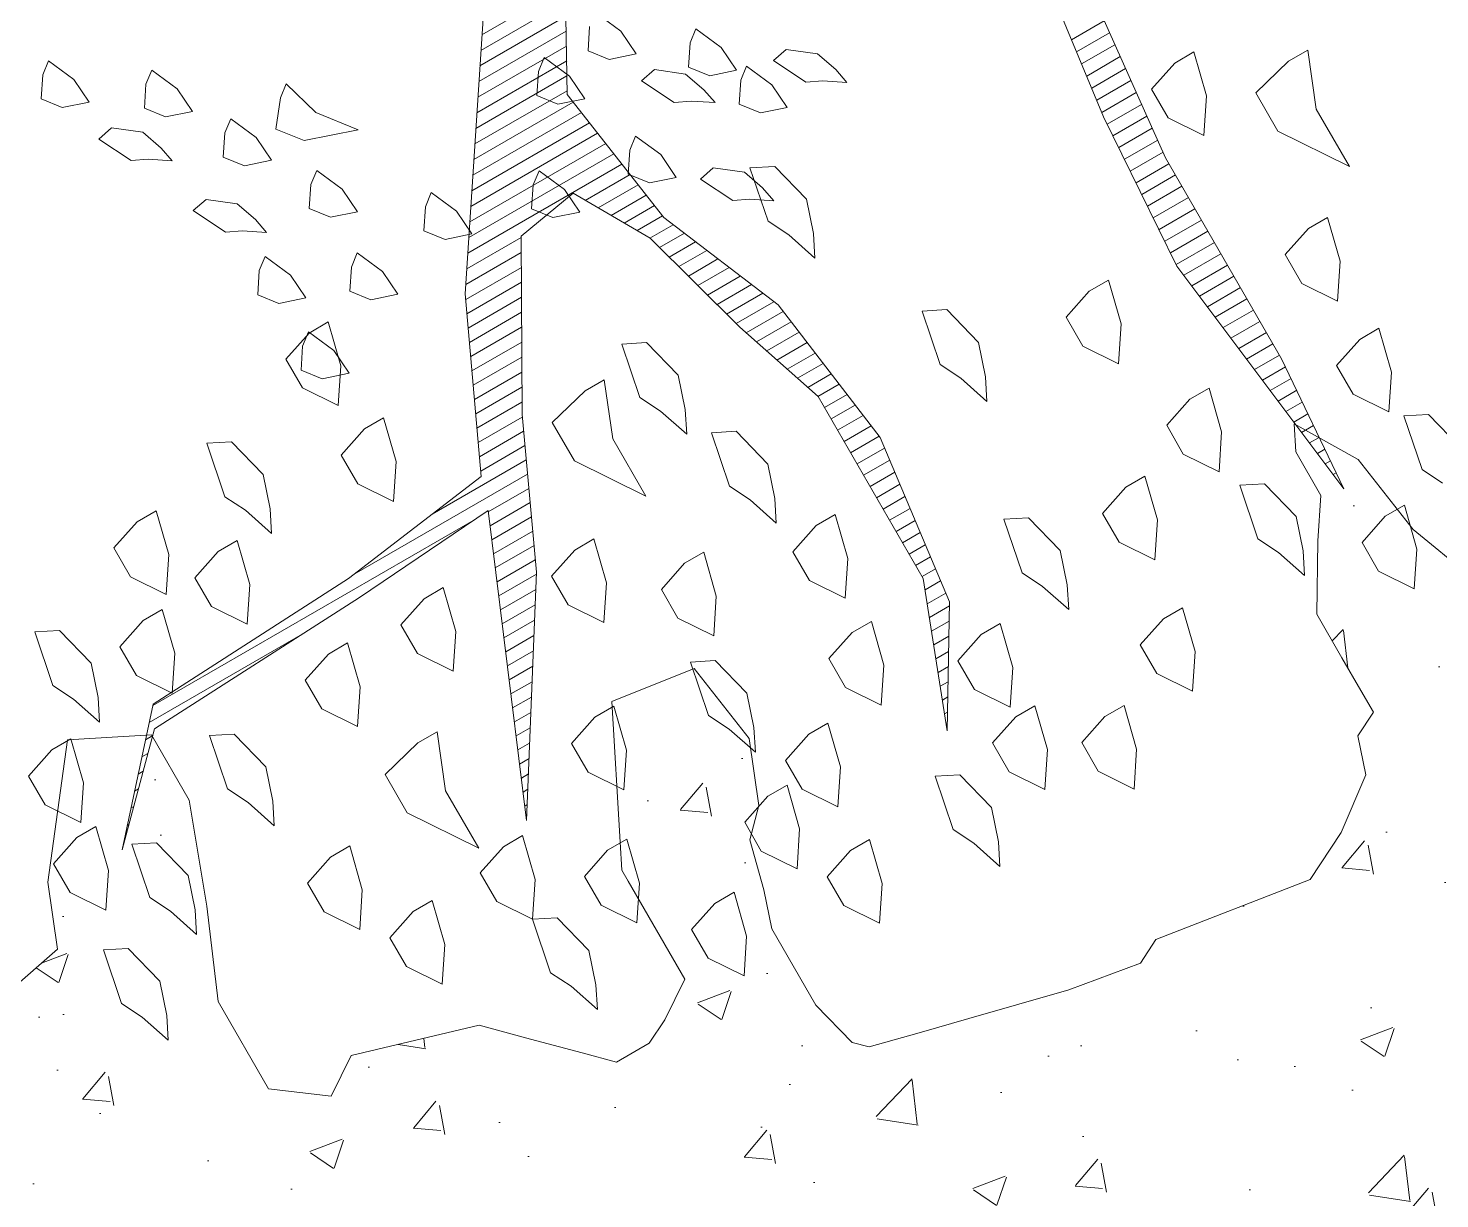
# Model space of a CAD drawing. Header units: metres. Extents: x 12093 to 20303, y 514 to 1412.
# Drawn here: x 19791.582 to 19793.136, y 684.949 to 686.238 of the extents above; entities that cross this region are included whole.
import ezdxf

# ---------------------------------------------------------------- set-up
doc = ezdxf.new("R2010")
doc.units = ezdxf.units.M
doc.layers.add('ARBOLES', color=52, linetype='Continuous', lineweight=13)
doc.layers.add('grass', color=64, linetype='Continuous', lineweight=13)
doc.layers.add('desnivel', color=9, linetype='Continuous')
pattern_1 = [(50, (19136.99335, 73.14804), (0.36436934, -0.03187817), [0.0381, -0.4191]), (355, (19136.99335, 73.14804), (-0.07048565, 0.38211329), [0.03048, -0.33528]), (100.451, (19137.0237, 73.1454), (0.293885, 0.35023338), [0.03238, -0.35618]), (46.1842, (19136.99335, 73.24964), (0.54215808, -0.08408466), [0.05715, -0.62865]), (96.6356, (19137.03853, 73.24264), (0.47480847, 0.4948511), [0.04857, -0.53427]), (351.184, (19136.99335, 73.24964), (0.4748092, 0.49485024), [0.04572, -0.50292]), (21, (19137.04415, 73.22424), (0.30322976, -0.20453104), [0.0381, -0.4191]), (326, (19137.04415, 73.22424), (0.12360406, 0.36837593), [0.03048, -0.33528]), (71.4514, (19137.06942, 73.2072), (0.42683298, 0.16384572), [0.03238, -0.35618]), (37.5, (19136.99335, 73.14804), (0.006177207, 0.169110078), [0, -0.331216, 0, -0.34036, 0, -0.33655]), (7.5, (19136.99335, 73.14804), (0.133639325, 0.20036115), [0, -0.194056, 0, -0.323596, 0, -0.12827]), (327.5, (19136.88007, 73.14804), (0.27118119, -0.011457488), [0, -0.127, 0, -0.39624, 0, -0.52578]), (317.5, (19136.82927, 73.14804), (0.29625836, 0.05085298), [0, -0.1651, 0, -0.263144, 0, -0.37338])]

# ---------------------------------------------------------------- blocks, each defined once
blk = doc.blocks.new('ghgfghgh')
at = {"layer": 'ARBOLES', "lineweight": 20}
for p, q in [((20001.78367, 663.41061), (20001.78628, 663.25253)), ((20002.11029, 663.41301), (20002.20167, 663.20867)), ((20002.15869, 663.23705), (20002.09035, 663.40149)), ((20001.71547, 663.11414), (20001.73329, 663.39038)), ((20001.72707, 663.29403), (20001.78504, 663.32749)), ((20001.72637, 663.2832), (20001.78521, 663.31717)), ((20001.72568, 663.27237), (20001.78538, 663.30684)), ((20002.13644, 663.2906), (20002.15917, 663.30372)), ((20001.72498, 663.26154), (20001.78555, 663.29651)), ((20002.13993, 663.28219), (20002.16287, 663.29544)), ((20001.72428, 663.25071), (20001.78572, 663.28619)), ((20002.14343, 663.27379), (20002.16658, 663.28715)), ((20002.14692, 663.26538), (20002.17028, 663.27887)), ((20001.72358, 663.23989), (20001.78589, 663.27586)), ((20002.15041, 663.25697), (20002.17399, 663.27058)), ((20001.72288, 663.22906), (20001.78606, 663.26554)), ((20002.15391, 663.24856), (20002.17769, 663.2623)), ((20001.72219, 663.21823), (20001.78623, 663.25521)), ((20001.78628, 663.25253), (20001.85332, 663.16713)), ((20002.1574, 663.24016), (20002.1814, 663.25401)), ((20001.72079, 663.19657), (20001.79608, 663.24004)), ((20001.72149, 663.2074), (20001.79045, 663.24722)), ((20002.16121, 663.23193), (20002.1851, 663.24572)), ((20001.72009, 663.18575), (20001.80171, 663.23287)), ((20002.20963, 663.13347), (20002.15869, 663.23705)), ((20002.1652, 663.22381), (20002.18881, 663.23744)), ((20002.1692, 663.21569), (20002.19251, 663.22915)), ((20001.71939, 663.17492), (20001.80734, 663.2257)), ((20002.17319, 663.20757), (20002.19622, 663.22087)), ((20001.718, 663.15326), (20001.81861, 663.21135)), ((20001.71869, 663.16409), (20001.81297, 663.21852)), ((20002.17718, 663.19945), (20002.19993, 663.21258)), ((20001.7173, 663.14243), (20001.82424, 663.20418)), ((20002.18118, 663.19133), (20002.20406, 663.20454)), ((20002.20167, 663.20867), (20002.28229, 663.06904)), ((20001.79882, 663.17907), (20001.82987, 663.197)), ((20001.8078, 663.17383), (20001.8355, 663.18983)), ((20002.18517, 663.18321), (20002.20857, 663.19672)), ((20001.79039, 663.18399), (20001.75434, 663.15431)), ((20001.84386, 663.1528), (20001.79039, 663.18399)), ((20001.81678, 663.1686), (20001.84113, 663.18265)), ((20002.18916, 663.17509), (20002.21309, 663.1889)), ((20002.19315, 663.16697), (20002.2176, 663.18109)), ((20001.82576, 663.16336), (20001.84676, 663.17548)), ((20002.19715, 663.15885), (20002.22211, 663.17327)), ((20001.83474, 663.15812), (20001.85239, 663.16831)), ((20001.84372, 663.15288), (20001.85981, 663.16217)), ((20001.85332, 663.16713), (20001.93263, 663.10653)), ((20002.20114, 663.15073), (20002.22663, 663.16545)), ((20001.7166, 663.13161), (20001.75434, 663.1534)), ((20001.75434, 663.15431), (20001.75489, 663.03051)), ((20001.90603, 663.09118), (20001.84386, 663.1528)), ((20001.85041, 663.14631), (20001.86758, 663.15623)), ((20001.85705, 663.13972), (20001.87536, 663.15029)), ((20002.20513, 663.14261), (20002.23114, 663.15763)), ((20001.7159, 663.12078), (20001.75439, 663.143)), ((20001.8637, 663.13314), (20001.88313, 663.14435)), ((20002.20913, 663.13449), (20002.23566, 663.14981)), ((20002.2144, 663.12711), (20002.24017, 663.14199)), ((20001.71581, 663.1103), (20001.75443, 663.1326)), ((20001.87035, 663.12655), (20001.8909, 663.13841)), ((20001.87699, 663.11996), (20001.89867, 663.13248)), ((20002.32555, 662.97876), (20002.20963, 663.13347)), ((20002.21985, 663.11983), (20002.24468, 663.13417)), ((20001.71667, 663.10037), (20001.75448, 663.1222)), ((20001.88364, 663.11337), (20001.90644, 663.12654)), ((20002.2253, 663.11256), (20002.2492, 663.12636)), ((20001.72651, 662.98753), (20001.71547, 663.11414)), ((20001.71754, 663.09045), (20001.75453, 663.1118)), ((20001.89029, 663.10679), (20001.91421, 663.1206)), ((20001.89693, 663.1002), (20001.92199, 663.11466)), ((20002.23075, 663.10528), (20002.25371, 663.11854)), ((20001.7184, 663.08052), (20001.75457, 663.10141)), ((20001.90358, 663.09361), (20001.92976, 663.10872)), ((20001.91052, 663.08719), (20001.93613, 663.10198)), ((20001.93263, 663.10653), (20002.00351, 663.01447)), ((20002.2362, 663.098), (20002.25823, 663.11072)), ((20002.24166, 663.09073), (20002.26274, 663.1029)), ((20001.91764, 663.08088), (20001.94169, 663.09476)), ((20002.24711, 663.08345), (20002.26726, 663.09508)), ((20001.71927, 663.0706), (20001.75462, 663.09101)), ((20001.96053, 663.04285), (20001.90603, 663.09118)), ((20001.92476, 663.07457), (20001.94725, 663.08755)), ((20002.25256, 663.07617), (20002.27177, 663.08726)), ((20001.72013, 663.06067), (20001.75467, 663.08061)), ((20001.93188, 663.06825), (20001.9528, 663.08033)), ((20001.939, 663.06194), (20001.95836, 663.07311)), ((20002.25801, 663.0689), (20002.27628, 663.07944)), ((20001.721, 663.05075), (20001.75471, 663.07021)), ((20001.94612, 663.05562), (20001.96392, 663.0659)), ((20002.26347, 663.06162), (20002.2808, 663.07162)), ((20002.26892, 663.05434), (20002.28491, 663.06357)), ((20002.28229, 663.06904), (20002.32555, 662.97876)), ((20001.72187, 663.04082), (20001.75476, 663.05981)), ((20001.95325, 663.04931), (20001.96947, 663.05868)), ((20002.27437, 663.04706), (20002.28882, 663.05541)), ((20001.72273, 663.0309), (20001.75481, 663.04942)), ((20001.96037, 663.043), (20001.97503, 663.05146)), ((20002.03347, 662.91652), (20001.96053, 663.04285)), ((20001.96494, 663.03521), (20001.98059, 663.04425)), ((20002.27982, 663.03979), (20002.29273, 663.04724)), ((20001.7236, 663.02097), (20001.75485, 663.03902)), ((20001.96945, 663.02739), (20001.98614, 663.03703)), ((20002.28528, 663.03251), (20002.29665, 663.03908)), ((20001.72446, 663.01105), (20001.75505, 663.02871)), ((20001.75489, 663.03051), (20001.7649, 662.92104)), ((20001.97397, 663.01958), (20001.9917, 663.02981)), ((20002.29073, 663.02523), (20002.30056, 663.03091)), ((20002.29618, 663.01796), (20002.30447, 663.02274)), ((20001.72533, 663.00112), (20001.75596, 663.01881)), ((20001.97848, 663.01176), (20001.99726, 663.0226)), ((20001.983, 663.00394), (20002.00281, 663.01538)), ((20002.00351, 663.01447), (20002.05163, 662.90041)), ((20002.30163, 663.01068), (20002.30839, 663.01458)), ((20001.72619, 662.9912), (20001.75687, 663.00891)), ((20001.98751, 662.99612), (20002.0066, 663.00714)), ((20002.30708, 663.0034), (20002.3123, 663.00641)), ((20001.69239, 662.96126), (20001.75777, 662.999)), ((20001.99202, 662.9883), (20002.01014, 662.99876)), ((20002.31254, 662.99613), (20002.31621, 662.99825)), ((20001.63446, 662.91665), (20001.72651, 662.98753)), ((20001.63826, 662.91958), (20001.75868, 662.9891)), ((20001.99654, 662.98048), (20002.01368, 662.99038)), ((20002.31799, 662.98885), (20002.32012, 662.99008)), ((20001.73148, 662.96297), (20001.75958, 662.9792)), ((20002.00105, 662.97266), (20002.01721, 662.98199)), ((20002.32344, 662.98157), (20002.32404, 662.98191)), ((20001.73268, 662.95324), (20001.76049, 662.9693)), ((20002.00557, 662.96484), (20002.02075, 662.97361)), ((20002.01008, 662.95703), (20002.02429, 662.96523)), ((20001.49847, 662.82844), (20001.72307, 662.95812)), ((20001.73138, 662.96374), (20001.64213, 662.90335)), ((20001.75805, 662.74864), (20001.73138, 662.96374)), ((20001.73389, 662.94351), (20001.76139, 662.95939)), ((20002.0146, 662.94921), (20002.02782, 662.95684)), ((20001.73509, 662.93379), (20001.7623, 662.94949)), ((20002.01911, 662.94139), (20002.03136, 662.94846)), ((20001.7363, 662.92406), (20001.7632, 662.93959)), ((20002.02362, 662.93357), (20002.0349, 662.94008)), ((20001.73751, 662.91433), (20001.76411, 662.92969)), ((20002.02814, 662.92575), (20002.03843, 662.9317)), ((20001.49867, 662.82939), (20001.63446, 662.91665)), ((20001.73871, 662.9046), (20001.76485, 662.91969)), ((20001.7649, 662.92104), (20001.75805, 662.74864)), ((20002.03265, 662.91793), (20002.04197, 662.92331)), ((20002.05013, 662.81089), (20002.03347, 662.91652)), ((20002.0347, 662.90869), (20002.04551, 662.91493)), ((20001.73992, 662.89487), (20001.76442, 662.90902)), ((20002.03621, 662.89914), (20002.04904, 662.90655)), ((20001.64213, 662.90335), (20001.4997, 662.81225)), ((20001.74113, 662.88514), (20001.764, 662.89835)), ((20002.03772, 662.88958), (20002.05159, 662.89759)), ((20002.05163, 662.90041), (20002.05013, 662.81089)), ((20001.74233, 662.87542), (20001.76358, 662.88768)), ((20002.03922, 662.88003), (20002.05141, 662.88706)), ((20001.49594, 662.81656), (20001.60381, 662.87884)), ((20001.74354, 662.86569), (20001.76315, 662.87701)), ((20002.04073, 662.87047), (20002.05123, 662.87654)), ((20001.74474, 662.85596), (20001.76273, 662.86634)), ((20002.04224, 662.86092), (20002.05106, 662.86601)), ((20001.74595, 662.84623), (20001.7623, 662.85567)), ((20002.04374, 662.85136), (20002.05088, 662.85548)), ((20001.74716, 662.8365), (20001.76188, 662.845)), ((20002.04525, 662.84181), (20002.0507, 662.84495)), ((20001.47721, 662.72835), (20001.49867, 662.82939)), ((20001.74836, 662.82677), (20001.76146, 662.83433)), ((20002.04676, 662.83225), (20002.05052, 662.83443)), ((20001.74957, 662.81704), (20001.76103, 662.82366)), ((20002.04827, 662.8227), (20002.05035, 662.8239)), ((20001.4997, 662.81225), (20001.47721, 662.72835)), ((20001.75078, 662.80732), (20001.76061, 662.81299)), ((20001.75198, 662.79759), (20001.76018, 662.80232)), ((20001.4909, 662.7928), (20001.49514, 662.79525)), ((20001.75319, 662.78786), (20001.75976, 662.79165)), ((20001.48838, 662.78092), (20001.49184, 662.78292)), ((20001.7544, 662.77813), (20001.75934, 662.78098)), ((20001.48585, 662.76904), (20001.48853, 662.77058)), ((20001.7556, 662.7684), (20001.75891, 662.77031)), ((20001.75681, 662.75867), (20001.75849, 662.75964)), ((20001.75801, 662.74895), (20001.75807, 662.74898))]:
    blk.add_line(p, q, dxfattribs=at)
at = {"layer": 'desnivel', "lineweight": 20}
for p, q in [((20001.63627, 662.58552), (20001.62231, 662.55729)), ((20001.82048, 662.58092), (20001.79661, 662.58732)), ((20001.62231, 662.55729), (20001.57894, 662.56251))]:
    blk.add_line(p, q, dxfattribs=at)
at = {"layer": 'grass'}
for p, q in [((20001.82345, 663.29657), (20001.80585, 663.30948)), ((20001.80184, 663.29968), (20001.80073, 663.28297)), ((20001.87557, 663.29814), (20001.87157, 663.28834)), ((20001.89317, 663.28522), (20001.87557, 663.29814)), ((20001.83415, 663.28075), (20001.82345, 663.29657)), ((20001.87157, 663.28834), (20001.87046, 663.27163)), ((20001.77022, 663.27829), (20001.76621, 663.26848)), ((20001.78782, 663.26537), (20001.77022, 663.27829)), ((20001.80073, 663.28297), (20001.81544, 663.27696)), ((20001.81544, 663.27696), (20001.83415, 663.28075)), ((20001.90387, 663.26941), (20001.89317, 663.28522)), ((20001.92949, 663.2761), (20001.93839, 663.2839)), ((20001.93839, 663.2839), (20001.96, 663.28079)), ((20001.96, 663.28079), (20001.9727, 663.26987)), ((20002.22134, 663.28209), (20002.20805, 663.27441)), ((20002.23005, 663.25165), (20002.22134, 663.28209)), ((20002.30038, 663.28339), (20002.28708, 663.27571)), ((20002.30628, 663.24247), (20002.30038, 663.28339)), ((20001.42606, 663.27597), (20001.42205, 663.26617)), ((20001.44366, 663.26305), (20001.42606, 663.27597)), ((20001.49779, 663.26953), (20001.49378, 663.25973)), ((20001.51539, 663.25661), (20001.49779, 663.26953)), ((20001.76621, 663.26848), (20001.7651, 663.25178)), ((20001.83794, 663.26204), (20001.84685, 663.26984)), ((20001.84685, 663.26984), (20001.86845, 663.26673)), ((20001.87046, 663.27163), (20001.88516, 663.26562)), ((20001.88516, 663.26562), (20001.90387, 663.26941)), ((20001.91078, 663.27231), (20001.90677, 663.26251)), ((20001.92838, 663.25939), (20001.91078, 663.27231)), ((20001.95199, 663.26118), (20001.92949, 663.2761)), ((20001.9727, 663.26987), (20001.9805, 663.26097)), ((20002.20805, 663.27441), (20002.19194, 663.25624)), ((20002.28708, 663.27571), (20002.26432, 663.25371)), ((20001.42205, 663.26617), (20001.42094, 663.24946)), ((20001.45436, 663.24724), (20001.44366, 663.26305)), ((20001.49378, 663.25973), (20001.49267, 663.24302)), ((20001.59112, 663.25997), (20001.58712, 663.25017)), ((20001.61162, 663.24015), (20001.59112, 663.25997)), ((20001.79851, 663.24956), (20001.78782, 663.26537)), ((20001.86044, 663.24712), (20001.83794, 663.26204)), ((20001.86845, 663.26673), (20001.88115, 663.25582)), ((20001.90677, 663.26251), (20001.90566, 663.2458)), ((20001.93907, 663.24358), (20001.92838, 663.25939)), ((20001.96379, 663.26208), (20001.95199, 663.26118)), ((20001.9805, 663.26097), (20001.96379, 663.26208)), ((20001.42094, 663.24946), (20001.43565, 663.24345)), ((20001.52609, 663.2408), (20001.51539, 663.25661)), ((20001.58712, 663.25017), (20001.58401, 663.22856)), ((20001.7651, 663.25178), (20001.7798, 663.24577)), ((20001.7798, 663.24577), (20001.79851, 663.24956)), ((20001.88115, 663.25582), (20001.88895, 663.24691)), ((20002.19194, 663.25624), (20002.20346, 663.2363)), ((20002.22827, 663.22403), (20002.23005, 663.25165)), ((20002.26432, 663.25371), (20002.27968, 663.22711)), ((20001.43565, 663.24345), (20001.45436, 663.24724)), ((20001.49267, 663.24302), (20001.50737, 663.23701)), ((20001.50737, 663.23701), (20001.52609, 663.2408)), ((20001.64103, 663.22813), (20001.61162, 663.24015)), ((20001.87225, 663.24802), (20001.86044, 663.24712)), ((20001.88895, 663.24691), (20001.87225, 663.24802)), ((20001.90566, 663.2458), (20001.92036, 663.23979)), ((20001.92036, 663.23979), (20001.93907, 663.24358)), ((20002.32931, 663.20257), (20002.30628, 663.24247)), ((20001.46105, 663.22163), (20001.46995, 663.22942)), ((20001.46995, 663.22942), (20001.49156, 663.22631)), ((20001.55259, 663.23568), (20001.54859, 663.22588)), ((20001.5702, 663.22277), (20001.55259, 663.23568)), ((20001.58401, 663.22856), (20001.60361, 663.22055)), ((20002.20346, 663.2363), (20002.22827, 663.22403)), ((20001.48355, 663.20671), (20001.46105, 663.22163)), ((20001.49156, 663.22631), (20001.50426, 663.2154)), ((20001.54859, 663.22588), (20001.54748, 663.20917)), ((20001.58089, 663.20696), (20001.5702, 663.22277)), ((20001.60361, 663.22055), (20001.64103, 663.22813)), ((20001.83372, 663.22373), (20001.82971, 663.21393)), ((20001.85132, 663.21081), (20001.83372, 663.22373)), ((20002.27968, 663.22711), (20002.32931, 663.20257)), ((20001.50426, 663.2154), (20001.51206, 663.20649)), ((20001.54748, 663.20917), (20001.56218, 663.20316)), ((20001.82971, 663.21393), (20001.8286, 663.19722)), ((20001.86201, 663.195), (20001.85132, 663.21081)), ((20001.49535, 663.2076), (20001.48355, 663.20671)), ((20001.51206, 663.20649), (20001.49535, 663.2076)), ((20001.56218, 663.20316), (20001.58089, 663.20696)), ((20001.6123, 663.19984), (20001.6083, 663.19003)), ((20001.6299, 663.18692), (20001.6123, 663.19984)), ((20001.76667, 663.19965), (20001.76267, 663.18985)), ((20001.78427, 663.18674), (20001.76667, 663.19965)), ((20001.87872, 663.19389), (20001.88763, 663.20169)), ((20001.88763, 663.20169), (20001.90924, 663.19858)), ((20001.91316, 663.20167), (20001.9303, 663.2027)), ((20001.92571, 663.16459), (20001.91316, 663.20167)), ((20001.9303, 663.2027), (20001.9523, 663.17995)), ((20001.6083, 663.19003), (20001.60719, 663.17333)), ((20001.76267, 663.18985), (20001.76156, 663.17314)), ((20001.8286, 663.19722), (20001.8433, 663.19121)), ((20001.8433, 663.19121), (20001.86201, 663.195)), ((20001.90122, 663.17897), (20001.87872, 663.19389)), ((20001.90924, 663.19858), (20001.92194, 663.18767)), ((20001.52655, 663.17197), (20001.53546, 663.17977)), ((20001.53546, 663.17977), (20001.55707, 663.17666)), ((20001.6406, 663.17111), (20001.6299, 663.18692)), ((20001.69183, 663.18449), (20001.68782, 663.17468)), ((20001.70943, 663.17157), (20001.69183, 663.18449)), ((20001.79497, 663.17093), (20001.78427, 663.18674)), ((20001.91303, 663.17987), (20001.90122, 663.17897)), ((20001.92974, 663.17876), (20001.91303, 663.17987)), ((20001.92194, 663.18767), (20001.92974, 663.17876)), ((20001.9523, 663.17995), (20001.95717, 663.15616)), ((20001.54905, 663.15705), (20001.52655, 663.17197)), ((20001.55707, 663.17666), (20001.56977, 663.16574)), ((20001.60719, 663.17333), (20001.62189, 663.16732)), ((20001.62189, 663.16732), (20001.6406, 663.17111)), ((20001.68782, 663.17468), (20001.68672, 663.15798)), ((20001.72013, 663.15576), (20001.70943, 663.17157)), ((20001.76156, 663.17314), (20001.77626, 663.16713)), ((20001.77626, 663.16713), (20001.79497, 663.17093)), ((20001.56977, 663.16574), (20001.57757, 663.15684)), ((20001.94003, 663.15513), (20001.92571, 663.16459)), ((20002.31423, 663.16727), (20002.30093, 663.15959)), ((20002.32294, 663.13683), (20002.31423, 663.16727)), ((20001.56086, 663.15794), (20001.54905, 663.15705)), ((20001.57757, 663.15684), (20001.56086, 663.15794)), ((20001.68672, 663.15798), (20001.70142, 663.15197)), ((20001.70142, 663.15197), (20001.72013, 663.15576)), ((20001.9582, 663.13902), (20001.94003, 663.15513)), ((20001.95717, 663.15616), (20001.9582, 663.13902)), ((20002.30093, 663.15959), (20002.28482, 663.14143)), ((20001.64039, 663.1426), (20001.63638, 663.13279)), ((20001.65799, 663.12968), (20001.64039, 663.1426)), ((20002.28482, 663.14143), (20002.29634, 663.12148)), ((20001.57646, 663.14013), (20001.57245, 663.13033)), ((20001.59406, 663.12721), (20001.57646, 663.14013)), ((20001.63638, 663.13279), (20001.63527, 663.11609)), ((20002.32115, 663.10921), (20002.32294, 663.13683)), ((20001.57245, 663.13033), (20001.57134, 663.11362)), ((20001.60475, 663.1114), (20001.59406, 663.12721)), ((20001.66868, 663.11387), (20001.65799, 663.12968)), ((20002.16206, 663.12374), (20002.14876, 663.11606)), ((20002.17076, 663.0933), (20002.16206, 663.12374)), ((20002.29634, 663.12148), (20002.32115, 663.10921)), ((20001.57134, 663.11362), (20001.58604, 663.10761)), ((20001.58604, 663.10761), (20001.60475, 663.1114)), ((20001.63527, 663.11609), (20001.64997, 663.11008)), ((20001.64997, 663.11008), (20001.66868, 663.11387)), ((20002.14876, 663.11606), (20002.13265, 663.0979)), ((20002.03264, 663.10221), (20002.04978, 663.10324)), ((20002.04519, 663.06513), (20002.03264, 663.10221)), ((20002.04978, 663.10324), (20002.07178, 663.08048)), ((20001.62033, 663.09467), (20001.60703, 663.08699)), ((20001.62904, 663.06423), (20001.62033, 663.09467)), ((20002.13265, 663.0979), (20002.14417, 663.07795)), ((20002.16898, 663.06568), (20002.17076, 663.0933)), ((20001.60703, 663.08699), (20001.59092, 663.06882)), ((20001.60654, 663.08779), (20001.60254, 663.07799)), ((20001.62414, 663.07487), (20001.60654, 663.08779)), ((20002.33651, 663.08261), (20002.3204, 663.06445)), ((20002.34981, 663.09029), (20002.33651, 663.08261)), ((20002.35851, 663.05986), (20002.34981, 663.09029)), ((20001.60254, 663.07799), (20001.60143, 663.06128)), ((20001.63484, 663.05906), (20001.62414, 663.07487)), ((20001.82419, 663.07938), (20001.84133, 663.08041)), ((20001.83673, 663.0423), (20001.82419, 663.07938)), ((20001.84133, 663.08041), (20001.86333, 663.05765)), ((20002.07178, 663.08048), (20002.07665, 663.0567)), ((20002.14417, 663.07795), (20002.16898, 663.06568)), ((20001.59092, 663.06882), (20001.60244, 663.04888)), ((20001.62725, 663.03661), (20001.62904, 663.06423)), ((20002.05951, 663.05567), (20002.04519, 663.06513)), ((20002.3204, 663.06445), (20002.33192, 663.0445)), ((20001.60143, 663.06128), (20001.61613, 663.05527)), ((20001.61613, 663.05527), (20001.63484, 663.05906)), ((20001.81192, 663.05457), (20001.79862, 663.04689)), ((20001.81782, 663.01365), (20001.81192, 663.05457)), ((20001.86333, 663.05765), (20001.8682, 663.03387)), ((20002.07768, 663.03956), (20002.05951, 663.05567)), ((20002.07665, 663.0567), (20002.07768, 663.03956)), ((20002.35673, 663.03223), (20002.35851, 663.05986)), ((20001.60244, 663.04888), (20001.62725, 663.03661)), ((20001.79862, 663.04689), (20001.77587, 663.02489)), ((20001.85106, 663.03284), (20001.83673, 663.0423)), ((20002.23191, 663.04882), (20002.21861, 663.04114)), ((20002.24061, 663.01838), (20002.23191, 663.04882)), ((20002.33192, 663.0445), (20002.35673, 663.03223)), ((20001.86923, 663.01673), (20001.85106, 663.03284)), ((20001.8682, 663.03387), (20001.86923, 663.01673)), ((20002.21861, 663.04114), (20002.2025, 663.02297)), ((20001.65872, 663.02818), (20001.64542, 663.0205)), ((20001.66742, 662.99774), (20001.65872, 663.02818)), ((20001.77587, 663.02489), (20001.79122, 662.99829)), ((20002.2025, 663.02297), (20002.21402, 663.00303)), ((20002.29089, 663.02399), (20002.29206, 663.00449)), ((20002.33542, 662.99927), (20002.29089, 663.02399)), ((20002.36722, 663.02942), (20002.38436, 663.03045)), ((20002.37977, 662.99234), (20002.36722, 663.02942)), ((20002.38436, 663.03045), (20002.40636, 663.00769)), ((20001.64542, 663.0205), (20001.62931, 663.00233)), ((20001.84085, 662.97375), (20001.81782, 663.01365)), ((20001.88636, 663.01776), (20001.9035, 663.01879)), ((20001.89891, 662.98068), (20001.88636, 663.01776)), ((20001.9035, 663.01879), (20001.9255, 662.99603)), ((20002.23883, 662.99076), (20002.24061, 663.01838)), ((20001.53595, 663.01049), (20001.55309, 663.01152)), ((20001.5485, 662.97341), (20001.53595, 663.01049)), ((20001.55309, 663.01152), (20001.57509, 662.98876)), ((20002.29206, 663.00449), (20002.30953, 662.97423)), ((20001.62931, 663.00233), (20001.64083, 662.98239)), ((20001.66564, 662.97012), (20001.66742, 662.99774)), ((20001.79122, 662.99829), (20001.84085, 662.97375)), ((20001.9255, 662.99603), (20001.93037, 662.97225)), ((20002.21402, 663.00303), (20002.23883, 662.99076)), ((20002.37356, 662.95068), (20002.33542, 662.99927)), ((20001.57509, 662.98876), (20001.57996, 662.96497)), ((20002.18742, 662.98767), (20002.17413, 662.97999)), ((20002.19613, 662.95724), (20002.18742, 662.98767)), ((20002.39409, 662.98288), (20002.37977, 662.99234)), ((20001.64083, 662.98239), (20001.66564, 662.97012)), ((20001.91324, 662.97122), (20001.89891, 662.98068)), ((20002.17413, 662.97999), (20002.15802, 662.96183)), ((20002.25316, 662.9813), (20002.2703, 662.98233)), ((20002.26571, 662.94421), (20002.25316, 662.9813)), ((20002.2703, 662.98233), (20002.2923, 662.95957)), ((20002.30953, 662.97423), (20002.3075, 662.9428)), ((20001.56282, 662.96395), (20001.5485, 662.97341)), ((20001.58099, 662.94784), (20001.56282, 662.96395)), ((20001.57996, 662.96497), (20001.58099, 662.94784)), ((20001.9314, 662.95511), (20001.91324, 662.97122)), ((20001.93037, 662.97225), (20001.9314, 662.95511)), ((20002.3675, 662.96752), (20002.3542, 662.95984)), ((20002.3762, 662.93709), (20002.3675, 662.96752)), ((20001.48763, 662.95599), (20001.47152, 662.93783)), ((20001.50092, 662.96367), (20001.48763, 662.95599)), ((20001.50963, 662.93324), (20001.50092, 662.96367)), ((20001.97232, 662.961), (20001.95903, 662.95333)), ((20001.98103, 662.93057), (20001.97232, 662.961)), ((20002.08947, 662.95772), (20002.10661, 662.95874)), ((20002.10202, 662.92063), (20002.08947, 662.95772)), ((20002.10661, 662.95874), (20002.12861, 662.93599)), ((20002.15802, 662.96183), (20002.16953, 662.94188)), ((20002.19435, 662.92961), (20002.19613, 662.95724)), ((20002.2923, 662.95957), (20002.29717, 662.93578)), ((20002.3542, 662.95984), (20002.33809, 662.94168)), ((20001.95903, 662.95333), (20001.94292, 662.93516)), ((20002.4312, 662.90326), (20002.37356, 662.95068)), ((20001.47152, 662.93783), (20001.48304, 662.91788)), ((20001.5439, 662.93529), (20001.5278, 662.91713)), ((20001.5572, 662.94297), (20001.5439, 662.93529)), ((20001.56591, 662.91253), (20001.5572, 662.94297)), ((20001.7915, 662.93639), (20001.77539, 662.91823)), ((20001.80479, 662.94407), (20001.7915, 662.93639)), ((20001.8135, 662.91364), (20001.80479, 662.94407)), ((20001.88102, 662.93489), (20001.86772, 662.92721)), ((20001.88973, 662.90445), (20001.88102, 662.93489)), ((20001.94292, 662.93516), (20001.95443, 662.91521)), ((20002.12861, 662.93599), (20002.13348, 662.9122)), ((20002.16953, 662.94188), (20002.19435, 662.92961)), ((20002.28003, 662.93476), (20002.26571, 662.94421)), ((20002.2982, 662.91865), (20002.28003, 662.93476)), ((20002.29717, 662.93578), (20002.2982, 662.91865)), ((20002.3075, 662.9428), (20002.30665, 662.89188)), ((20002.33809, 662.94168), (20002.34961, 662.92173)), ((20002.37442, 662.90946), (20002.3762, 662.93709)), ((20001.50785, 662.90561), (20001.50963, 662.93324)), ((20001.86772, 662.92721), (20001.85161, 662.90904)), ((20001.97925, 662.90294), (20001.98103, 662.93057)), ((20001.48304, 662.91788), (20001.50785, 662.90561)), ((20001.5278, 662.91713), (20001.53931, 662.89718)), ((20001.77539, 662.91823), (20001.78691, 662.89828)), ((20001.95443, 662.91521), (20001.97925, 662.90294)), ((20002.11634, 662.91117), (20002.10202, 662.92063)), ((20002.34961, 662.92173), (20002.37442, 662.90946)), ((20001.56413, 662.88491), (20001.56591, 662.91253)), ((20001.70019, 662.91027), (20001.6869, 662.9026)), ((20001.7089, 662.87984), (20001.70019, 662.91027)), ((20001.81172, 662.88601), (20001.8135, 662.91364)), ((20001.85161, 662.90904), (20001.86313, 662.8891)), ((20002.13451, 662.89506), (20002.11634, 662.91117)), ((20002.13348, 662.9122), (20002.13451, 662.89506)), ((20001.53931, 662.89718), (20001.56413, 662.88491)), ((20001.6869, 662.9026), (20001.67079, 662.88443)), ((20001.78691, 662.89828), (20001.81172, 662.88601)), ((20001.88794, 662.87683), (20001.88973, 662.90445)), ((20002.21354, 662.89637), (20002.20024, 662.88869)), ((20002.22225, 662.86593), (20002.21354, 662.89637)), ((20001.49174, 662.88745), (20001.47563, 662.86928)), ((20001.50504, 662.89512), (20001.49174, 662.88745)), ((20001.51375, 662.86469), (20001.50504, 662.89512)), ((20001.86313, 662.8891), (20001.88794, 662.87683)), ((20001.99741, 662.88684), (20001.98412, 662.87916)), ((20002.00612, 662.8564), (20001.99741, 662.88684)), ((20002.20024, 662.88869), (20002.18414, 662.87052)), ((20002.30665, 662.89188), (20002.32412, 662.86162)), ((20001.41655, 662.87949), (20001.43368, 662.88052)), ((20001.42909, 662.84241), (20001.41655, 662.87949)), ((20001.43368, 662.88052), (20001.45569, 662.85776)), ((20001.67079, 662.88443), (20001.6823, 662.86448)), ((20001.70712, 662.85222), (20001.7089, 662.87984)), ((20001.98412, 662.87916), (20001.96801, 662.86099)), ((20002.07364, 662.87765), (20002.05753, 662.85949)), ((20002.08694, 662.88533), (20002.07364, 662.87765)), ((20002.09564, 662.85489), (20002.08694, 662.88533)), ((20001.47563, 662.86928), (20001.48715, 662.84933)), ((20001.6337, 662.87189), (20001.62041, 662.86421)), ((20001.64241, 662.84145), (20001.6337, 662.87189)), ((20002.18414, 662.87052), (20002.19565, 662.85058)), ((20002.22047, 662.83831), (20002.22225, 662.86593)), ((20001.45569, 662.85776), (20001.46055, 662.83398)), ((20001.51196, 662.83706), (20001.51375, 662.86469)), ((20001.62041, 662.86421), (20001.6043, 662.84604)), ((20001.6823, 662.86448), (20001.70712, 662.85222)), ((20001.87184, 662.85866), (20001.88897, 662.85969)), ((20001.88438, 662.82158), (20001.87184, 662.85866)), ((20001.88897, 662.85969), (20001.91098, 662.83693)), ((20001.96801, 662.86099), (20001.97952, 662.84105)), ((20002.00434, 662.82878), (20002.00612, 662.8564)), ((20002.05753, 662.85949), (20002.06905, 662.83954)), ((20002.32412, 662.86162), (20002.33722, 662.83892)), ((20001.48715, 662.84933), (20001.51196, 662.83706)), ((20001.87451, 662.8542), (20001.81719, 662.83119)), ((20001.91265, 662.80561), (20001.87451, 662.8542)), ((20002.09386, 662.82727), (20002.09564, 662.85489)), ((20002.19565, 662.85058), (20002.22047, 662.83831)), ((20001.44342, 662.83295), (20001.42909, 662.84241)), ((20001.6043, 662.84604), (20001.61581, 662.8261)), ((20001.64063, 662.81383), (20001.64241, 662.84145)), ((20001.91098, 662.83693), (20001.91585, 662.81315)), ((20001.97952, 662.84105), (20002.00434, 662.82878)), ((20002.06905, 662.83954), (20002.09386, 662.82727)), ((20002.33722, 662.83892), (20002.34596, 662.82379)), ((20001.46158, 662.81684), (20001.44342, 662.83295)), ((20001.46055, 662.83398), (20001.46158, 662.81684)), ((20001.81864, 662.82795), (20001.80535, 662.82027)), ((20001.81719, 662.83119), (20001.82304, 662.7337)), ((20001.82735, 662.79752), (20001.81864, 662.82795)), ((20002.111, 662.8283), (20002.0977, 662.82062)), ((20002.1197, 662.79786), (20002.111, 662.8283)), ((20002.1729, 662.82857), (20002.1596, 662.8209)), ((20002.1816, 662.79814), (20002.1729, 662.82857)), ((20001.61581, 662.8261), (20001.64063, 662.81383)), ((20001.80535, 662.82027), (20001.78924, 662.80211)), ((20001.89871, 662.81212), (20001.88438, 662.82158)), ((20002.0977, 662.82062), (20002.08159, 662.80245)), ((20002.1596, 662.8209), (20002.14349, 662.80273)), ((20002.34596, 662.82379), (20002.33519, 662.80749)), ((20001.49767, 662.8081), (20001.43918, 662.80459)), ((20001.49342, 662.80468), (20001.49845, 662.80758)), ((20001.52388, 662.76271), (20001.49767, 662.8081)), ((20001.53781, 662.80766), (20001.55494, 662.80868)), ((20001.55035, 662.77057), (20001.53781, 662.80766)), ((20001.55494, 662.80868), (20001.57695, 662.78593)), ((20001.69588, 662.81026), (20001.68258, 662.80259)), ((20001.70177, 662.76934), (20001.69588, 662.81026)), ((20001.91687, 662.79601), (20001.89871, 662.81212)), ((20001.91585, 662.81315), (20001.91687, 662.79601)), ((20001.95396, 662.80855), (20001.93785, 662.79039)), ((20001.96726, 662.81623), (20001.95396, 662.80855)), ((20001.97596, 662.7858), (20001.96726, 662.81623)), ((20002.04977, 662.81314), (20002.05017, 662.81337)), ((20002.33519, 662.80749), (20002.34073, 662.78043)), ((20001.42834, 662.79765), (20001.41223, 662.77948)), ((20001.43918, 662.80459), (20001.42554, 662.70593)), ((20001.44164, 662.80532), (20001.42834, 662.79765)), ((20001.45034, 662.77489), (20001.44164, 662.80532)), ((20001.68258, 662.80259), (20001.65982, 662.78058)), ((20001.78924, 662.80211), (20001.80076, 662.78216)), ((20001.82557, 662.76989), (20001.82735, 662.79752)), ((20001.91936, 662.75905), (20001.91265, 662.80561)), ((20002.08159, 662.80245), (20002.09311, 662.78251)), ((20002.11792, 662.77024), (20002.1197, 662.79786)), ((20002.14349, 662.80273), (20002.15501, 662.78278)), ((20002.17982, 662.77051), (20002.1816, 662.79814)), ((20001.93785, 662.79039), (20001.94937, 662.77044)), ((20001.41223, 662.77948), (20001.42375, 662.75953)), ((20001.57695, 662.78593), (20001.58182, 662.76214)), ((20001.65982, 662.78058), (20001.67518, 662.75399)), ((20001.80076, 662.78216), (20001.82557, 662.76989)), ((20001.97418, 662.75817), (20001.97596, 662.7858)), ((20002.0417, 662.77942), (20002.05884, 662.78045)), ((20002.05424, 662.74234), (20002.0417, 662.77942)), ((20002.05884, 662.78045), (20002.08084, 662.75769)), ((20002.09311, 662.78251), (20002.11792, 662.77024)), ((20002.15501, 662.78278), (20002.17982, 662.77051)), ((20002.34073, 662.78043), (20002.32358, 662.74026)), ((20001.44856, 662.74726), (20001.45034, 662.77489)), ((20001.56468, 662.76111), (20001.55035, 662.77057)), ((20001.72481, 662.72945), (20001.70177, 662.76934)), ((20001.93888, 662.77325), (20001.92558, 662.76557)), ((20001.94758, 662.74282), (20001.93888, 662.77325)), ((20001.94937, 662.77044), (20001.97418, 662.75817)), ((20001.42375, 662.75953), (20001.44856, 662.74726)), ((20001.48333, 662.75716), (20001.48523, 662.75825)), ((20001.53612, 662.68909), (20001.52388, 662.76271)), ((20001.58285, 662.745), (20001.56468, 662.76111)), ((20001.58182, 662.76214), (20001.58285, 662.745)), ((20001.92558, 662.76557), (20001.90947, 662.74741)), ((20001.91297, 662.73519), (20001.91936, 662.75905)), ((20001.67518, 662.75399), (20001.72481, 662.72945)), ((20002.08084, 662.75769), (20002.08571, 662.73391)), ((20001.45905, 662.74445), (20001.44575, 662.73678)), ((20001.46776, 662.71402), (20001.45905, 662.74445)), ((20001.48081, 662.74528), (20001.48192, 662.74592)), ((20001.90947, 662.74741), (20001.92099, 662.72746)), ((20001.9458, 662.71519), (20001.94758, 662.74282)), ((20002.06857, 662.73288), (20002.05424, 662.74234)), ((20002.32358, 662.74026), (20002.30205, 662.70766)), ((20001.44575, 662.73678), (20001.42964, 662.71861)), ((20001.47829, 662.73339), (20001.47862, 662.73359)), ((20001.48386, 662.73218), (20001.501, 662.73321)), ((20001.49641, 662.6951), (20001.48386, 662.73218)), ((20001.501, 662.73321), (20001.523, 662.71046)), ((20001.63528, 662.73095), (20001.62199, 662.72328)), ((20001.64399, 662.70052), (20001.63528, 662.73095)), ((20001.74194, 662.73047), (20001.72584, 662.71231)), ((20001.75524, 662.73815), (20001.74194, 662.73047)), ((20001.76395, 662.70772), (20001.75524, 662.73815)), ((20001.82763, 662.73562), (20001.81433, 662.72794)), ((20001.82304, 662.7337), (20001.82421, 662.71421)), ((20001.83633, 662.70518), (20001.82763, 662.73562)), ((20001.92287, 662.70056), (20001.91297, 662.73519)), ((20001.99618, 662.73541), (20001.98289, 662.72774)), ((20002.00489, 662.70498), (20001.99618, 662.73541)), ((20002.08674, 662.71677), (20002.06857, 662.73288)), ((20002.08571, 662.73391), (20002.08674, 662.71677)), ((20001.62199, 662.72328), (20001.60588, 662.70511)), ((20001.81433, 662.72794), (20001.79822, 662.70977)), ((20001.92099, 662.72746), (20001.9458, 662.71519)), ((20001.98289, 662.72774), (20001.96678, 662.70957)), ((20001.42964, 662.71861), (20001.44116, 662.69866)), ((20001.46597, 662.68639), (20001.46776, 662.71402)), ((20001.523, 662.71046), (20001.52787, 662.68667)), ((20001.72584, 662.71231), (20001.73735, 662.69236)), ((20001.79822, 662.70977), (20001.80974, 662.68983)), ((20001.82421, 662.71421), (20001.82858, 662.70664)), ((20001.96678, 662.70957), (20001.9783, 662.68962)), ((20001.42554, 662.70593), (20001.43224, 662.65937)), ((20001.60588, 662.70511), (20001.6174, 662.68516)), ((20001.64221, 662.67289), (20001.64399, 662.70052)), ((20001.76217, 662.68009), (20001.76395, 662.70772)), ((20001.82858, 662.70664), (20001.86789, 662.63856)), ((20001.83455, 662.67756), (20001.83633, 662.70518)), ((20001.92841, 662.6735), (20001.92287, 662.70056)), ((20002.00311, 662.67735), (20002.00489, 662.70498)), ((20002.30205, 662.70766), (20002.19498, 662.66602)), ((20001.44116, 662.69866), (20001.46597, 662.68639)), ((20001.51074, 662.68564), (20001.49641, 662.6951)), ((20001.69259, 662.69312), (20001.67929, 662.68544)), ((20001.7013, 662.66268), (20001.69259, 662.69312)), ((20001.73735, 662.69236), (20001.76217, 662.68009)), ((20001.80974, 662.68983), (20001.83455, 662.67756)), ((20001.88877, 662.69113), (20001.87266, 662.67297)), ((20001.90207, 662.69881), (20001.88877, 662.69113)), ((20001.91078, 662.66837), (20001.90207, 662.69881)), ((20001.9783, 662.68962), (20002.00311, 662.67735)), ((20001.5289, 662.66953), (20001.51074, 662.68564)), ((20001.52787, 662.68667), (20001.5289, 662.66953)), ((20001.544, 662.62303), (20001.53612, 662.68909)), ((20001.6174, 662.68516), (20001.64221, 662.67289)), ((20001.67929, 662.68544), (20001.66319, 662.66727)), ((20001.76217, 662.68009), (20001.7793, 662.68112)), ((20001.77471, 662.64301), (20001.76217, 662.68009)), ((20001.7793, 662.68112), (20001.80131, 662.65836)), ((20001.87266, 662.67297), (20001.88418, 662.65302)), ((20001.95898, 662.62054), (20001.92841, 662.6735)), ((20001.66319, 662.66727), (20001.6747, 662.64733)), ((20001.69952, 662.63506), (20001.7013, 662.66268)), ((20001.909, 662.64075), (20001.91078, 662.66837)), ((20002.19498, 662.66602), (20002.18421, 662.64972)), ((20001.43224, 662.65937), (20001.39879, 662.62997)), ((20001.46419, 662.65877), (20001.48133, 662.6598)), ((20001.47674, 662.62169), (20001.46419, 662.65877)), ((20001.48133, 662.6598), (20001.50333, 662.63704)), ((20001.80131, 662.65836), (20001.80618, 662.63458)), ((20001.88418, 662.65302), (20001.909, 662.64075)), ((20001.6747, 662.64733), (20001.69952, 662.63506)), ((20001.78904, 662.63355), (20001.77471, 662.64301)), ((20002.18421, 662.64972), (20002.13446, 662.63108)), ((20001.50333, 662.63704), (20001.5082, 662.61325)), ((20001.8072, 662.61744), (20001.78904, 662.63355)), ((20001.80618, 662.63458), (20001.8072, 662.61744)), ((20001.86789, 662.63856), (20001.85393, 662.61033)), ((20002.13446, 662.63108), (20002.09983, 662.62117)), ((20001.49107, 662.61223), (20001.47674, 662.62169)), ((20001.57894, 662.56251), (20001.544, 662.62303)), ((20002.09983, 662.62117), (20002.0652, 662.61126)), ((20001.50923, 662.59612), (20001.49107, 662.61223)), ((20001.5082, 662.61325), (20001.50923, 662.59612)), ((20001.98402, 662.59465), (20001.95898, 662.62054)), ((20002.0652, 662.61126), (20002.03058, 662.60136)), ((20001.72502, 662.6065), (20001.63627, 662.58552)), ((20001.76081, 662.59691), (20001.72502, 662.6065)), ((20001.85393, 662.61033), (20001.84317, 662.59403)), ((20002.03058, 662.60136), (20001.99595, 662.59145)), ((20001.79661, 662.58732), (20001.76081, 662.59691)), ((20001.84317, 662.59403), (20001.82048, 662.58092)), ((20001.99595, 662.59145), (20001.98402, 662.59465))]:
    blk.add_line(p, q, dxfattribs=at)

msp = doc.modelspace()

# ---------------------------------------------------------------- hatches: boundary and pattern name
at = {"layer": 'grass'}
h = msp.add_hatch(dxfattribs=at)
h.set_pattern_fill('AR-CONC', color=256, scale=0.002, style=0)
h.set_pattern_definition(pattern_1)
h.paths.add_polyline_path([(19793.2471, 685.5676), (19793.2309, 685.582), (19793.1982, 685.611), (19793.1067, 685.6862), (19793.1036, 685.6902), (19793.1109, 685.6647), (19793.1081, 685.6209), (19793.0688, 685.6403), (19793.0505, 685.672), (19793.076, 685.7008), (19793.0893, 685.7085), (19793.0463, 685.7633), (19793.0037, 685.7869), (19793.0306, 685.7308), (19792.9777, 685.8014), (19792.9756, 685.8025), (19792.9775, 685.7716), (19793.0052, 685.7236), (19793.002, 685.6738), (19793.0006, 685.593), (19793.0283, 685.545), (19793.0491, 685.509), (19793.063, 685.485), (19793.0459, 685.4591), (19793.0547, 685.4162), (19793.0275, 685.3525), (19792.9933, 685.3008), (19792.8235, 685.2348), (19792.8064, 685.2089), (19792.7275, 685.1794), (19792.6726, 685.1636), (19792.6177, 685.1479), (19792.5628, 685.1322), (19792.5084, 685.1167), (19792.3836, 684.5769), (19793.9314, 684.2363)])
h = msp.add_hatch(dxfattribs=at)
h.set_pattern_fill('AR-CONC', color=256, scale=0.002, style=0)
h.set_pattern_definition(pattern_1)
h.paths.add_polyline_path([(19792.5083, 685.1164), (19792.4889, 685.1216), (19792.4492, 685.1627), (19792.4007, 685.2466), (19792.392, 685.2896), (19792.3762, 685.3445), (19792.378, 685.3512), (19792.3707, 685.3639), (19792.3861, 685.3812), (19792.3864, 685.3823), (19792.3773, 685.4455), (19792.3536, 685.4665), (19792.3309, 685.4815), (19792.3136, 685.5326), (19792.2243, 685.4967), (19792.2247, 685.4905), (19792.2266, 685.4916), (19792.2405, 685.4433), (19792.2376, 685.3995), (19792.23, 685.4033), (19792.2337, 685.341), (19792.2409, 685.3452), (19792.2547, 685.2969), (19792.2536, 685.2798), (19792.3048, 685.1912), (19792.2826, 685.1464), (19792.2655, 685.1206), (19792.2296, 685.0998), (19792.1917, 685.11), (19792.1349, 685.1252), (19792.0782, 685.1404), (19791.9374, 685.1071), (19791.9153, 685.0623), (19791.8465, 685.0706), (19791.7911, 685.1666), (19791.7886, 685.187), (19791.6489, 684.7385), (19792.3836, 684.5769)])
h.paths.add_polyline_path([(19792.3306, 685.2142), (19792.3123, 685.2458), (19792.3379, 685.2746), (19792.359, 685.2868), (19792.3728, 685.2385), (19792.3699, 685.1947)], flags=16)
h = msp.add_hatch(dxfattribs=at)
h.set_pattern_fill('AR-CONC', color=256, scale=0.002, style=0)
h.set_pattern_definition(pattern_1)
h.paths.add_polyline_path([(19791.7886, 685.187), (19791.7786, 685.2714), (19791.7591, 685.3881), (19791.7265, 685.4447), (19791.7162, 685.4494), (19791.6851, 685.3336), (19791.7103, 685.4521), (19791.6958, 685.4588), (19791.629, 685.4548), (19791.6425, 685.4074), (19791.6397, 685.3636), (19791.614, 685.3763), (19791.6032, 685.2981), (19791.6138, 685.2242), (19791.5608, 685.1776), (19791.5581, 685.1772), (19791.559, 685.1624), (19791.5449, 685.175), (19791.444, 685.1582), (19791.4597, 685.1033), (19791.3272, 685.1388), (19791.2035, 685.1313), (19791.1348, 685.1396), (19791.078, 685.1548), (19791.0143, 685.182), (19790.9644, 685.1853), (19790.8818, 685.2175), (19790.874, 685.2245), (19790.6881, 684.9499), (19791.6489, 684.7385)])
h.paths.add_polyline_path([(19791.6844, 685.1645), (19791.6645, 685.2233), (19791.6917, 685.2249), (19791.7266, 685.1888), (19791.7343, 685.1511), (19791.7359, 685.1239), (19791.7071, 685.1495)], flags=16)
h.paths.add_polyline_path([(19791.628, 685.2866), (19791.6097, 685.3182), (19791.6352, 685.347), (19791.6563, 685.3592), (19791.6701, 685.3109), (19791.6673, 685.2671)], flags=16)
h.paths.add_polyline_path([(19791.7156, 685.2809), (19791.6957, 685.3397), (19791.7229, 685.3413), (19791.7578, 685.3053), (19791.7655, 685.2675), (19791.7671, 685.2403), (19791.7383, 685.2659)], flags=16)

# ---------------------------------------------------------------- block references
at = {"layer": 'Defpoints', "lineweight": 20, "xscale": 1.586003757394792, "yscale": 1.586003757394792, "zscale": 1.586003757394792}
msp.add_blockref('ghgfghgh', (-11930.7329, -365.756), dxfattribs=at)

doc.saveas('drawing.dxf')
